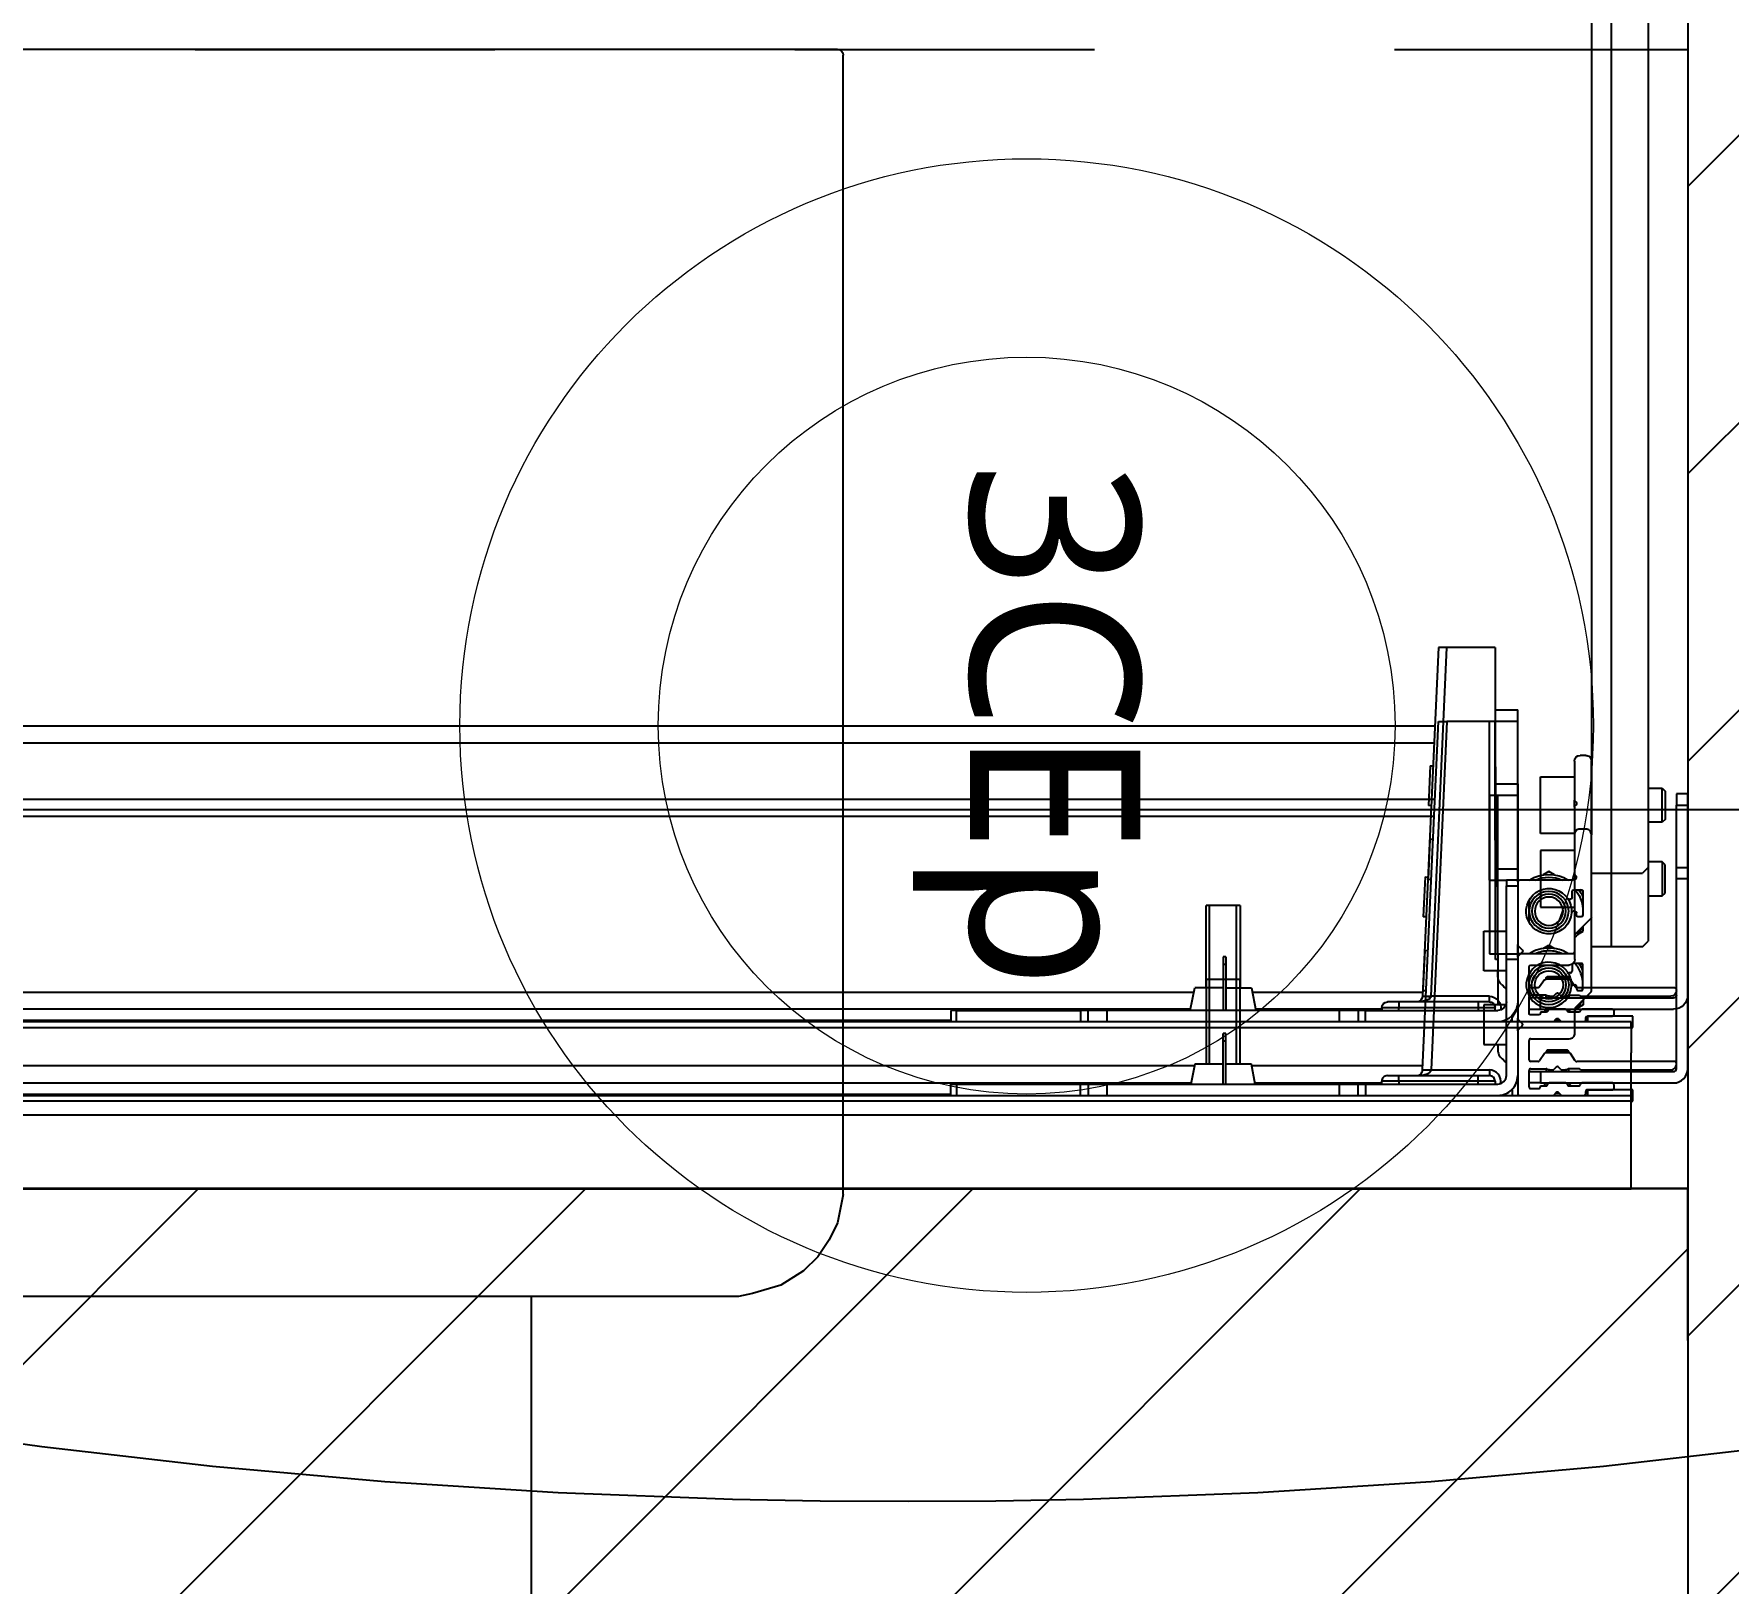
# Model space of a CAD drawing. Header units: centimetres. Extents: x -35664 to 50682, y -23001 to 23705.
# Drawn here: x 9013.61 to 9043.51, y 3815.12 to 3842.46 of the extents above; entities that cross this region are included whole.
import ezdxf

# ---------------------------------------------------------------- set-up
doc = ezdxf.new("R2010")
doc.units = ezdxf.units.CM
for name, pattern in [('ACAD_ISO02W100', [15, 12, -3]), ('Style de ligne -1', [0.41664, 0.20828, -0.20836]), ('VW-01', [0.41656, 0.20828, -0.20828])]:
    doc.linetypes.add(name, pattern=pattern)
for name, color, linetype in [('B aménagement intérieur', 252, 'Continuous'), ('B Faux plafonds', 9, 'Continuous'), ('B Faux plafonds_Hatch', 9, 'Continuous'), ('B GÈnÈral_Hatch', 252, 'Continuous'), ('B Général', 252, 'Continuous'), ('C ANNOTATIONS-prestations', 252, 'Continuous'), ('D SURFACES-shab', 252, 'Continuous'), ('MTI900_Alu', 252, 'Continuous'), ('prlm-CHAUFF', 4, 'Continuous'), ('prlm-MOD', 64, 'Continuous')]:
    doc.layers.add(name, color=color, linetype=linetype)
doc.layers.add('prlm-GAZ', color=2, linetype='Continuous', lineweight=25)
doc.layers.add('prlm-ZEROPLOT', color=254, linetype='Continuous', plot=False)
doc.layers.get('prlm-CHAUFF').off()
doc.styles.add('Trebuchet MS (bold italic)', font='trebucbi.ttf')

# ---------------------------------------------------------------- blocks, each defined once
blk = doc.blocks.new('B 90.200_wc-2')
at = {"layer": 'B Général', "linetype": 'Continuous'}
for p, q in [((-25, -20.1), (-25, 0)), ((-24.9, 0.1), (24.9, 0.1)), ((-19.5, -44.2), (-19.5, -21.9))]:
    blk.add_line(p, q, dxfattribs=at)
at = {"layer": 'B Général', "linetype": 'Continuous', "flags": 128}
blk.add_lwpolyline([(-25, -20.1), (-24.9, -20.6), (-24.75, -20.9), (-24.55, -21.2), (-24.3, -21.45), (-23.9, -21.7), (-23.4, -21.85), (-23.15, -21.9), (23.25, -21.9), (23.55, -21.85), (23.9, -21.7), (24.2, -21.5), (24.45, -21.3), (24.65, -21.05), (24.8, -20.75), (24.9, -20.5), (24.95, -20.3), (25, -20.1)], dxfattribs=at)
at = {"layer": 'B Général', "linetype": 'Continuous'}
blk.add_arc((-24.9, 0), 0.1, 90, 180, dxfattribs=at)
blk = doc.blocks.new('B 90.Groupe-2-1')
at = {"layer": 'B Général', "linetype": 'Style de ligne -1', "ltscale": 25.4, "flags": 128}
blk.add_lwpolyline([(-35.4, 7.6), (35.6, 7.6), (35.6, -32.4), (-35.4, -32.4)], close=True, dxfattribs=at)
at = {"layer": 'B Général', "xscale": -1, "rotation": 270}
blk.add_blockref('B 90.200_wc-2', (35.5, 7.5), dxfattribs=at)
blk = doc.blocks.new('B 90.WC-plan-PMR')
at = {"layer": 'B Général'}
blk.add_blockref('B 90.Groupe-2-1', (0, 0), dxfattribs=at)
blk = doc.blocks.new('B 90.Groupe-7-1')
at = {"layer": 'B Faux plafonds_Hatch', "linetype": 'Continuous'}
h = blk.add_hatch(dxfattribs=at)
h.set_pattern_fill('F_P__SOFFITE', color=256, style=0, pattern_type=2)
h.set_pattern_definition([(45, (0, 0.2205), (-3.5277778, 3.3072917), [])])
h.paths.add_polyline_path([(9042.796, 3554.889), (9042.796, 3822.084), (8892.796, 3822.084), (8892.796, 3893.389), (8822.796, 3893.389), (8822.796, 3554.889)])
at = {"layer": 'B Faux plafonds', "linetype": 'VW-01', "ltscale": 25.4, "flags": 128}
blk.add_lwpolyline([(9042.796, 3554.889), (9042.796, 3822.084), (8892.796, 3822.084), (8892.796, 3893.389), (8822.796, 3893.389), (8822.796, 3554.889)], close=True, dxfattribs=at)
at = {"layer": 'D SURFACES-shab', "lineweight": 18, "flags": 128}
blk.add_lwpolyline([(8897.796, 3822.084), (9042.796, 3822.084), (9042.796, 3689.481), (8897.796, 3689.481)], close=True, dxfattribs=at)
at = {"layer": 'B aménagement intérieur', "rotation": 90}
blk.add_blockref('B 90.WC-plan-PMR', (9010.396, 3806.584), dxfattribs=at)
blk = doc.blocks.new('B 90.Gaine 150_70')
at = {"layer": 'B Général', "linetype": 'Continuous'}
blk.add_line((18.5, 36.305), (-69, 36.305), dxfattribs=at)
at = {"layer": 'B Général', "linetype": 'Continuous', "flags": 128}
for points in [[(-70, 36.305), (19.5, 36.305), (19.5, -2.715), (-70, -2.715)], [(-70, -2.7), (-70, 36.3), (19.5, 36.3), (19.5, -2.7)]]:
    blk.add_lwpolyline(points, close=True, dxfattribs=at)
at = {"layer": 'C ANNOTATIONS-prestations'}
for p, q in [((-69, 36.305), (-69, 35.205)), ((-69, 35.205), (-69, 34.755)), ((-69.03, 34.755), (-69.03, 34.555)), ((-69, 34.755), (-69.03, 34.755)), ((-69, 34.655), (-69, 34.755)), ((-69, 34.755), (18.5, 34.755)), ((-67.4, 34.435), (-69.75, 34.435)), ((-69.03, 34.555), (-68.23, 34.555)), ((18.5, 34.655), (-69, 34.655)), ((-68.7, 34.525), (-68.7, 34.465)), ((-68.23, 34.555), (-68.67, 34.555)), ((-68.67, 34.435), (-68.135, 34.435)), ((-68.23, 34.555), (-68.23, 34.655)), ((-68.2, 34.625), (-68.2, 34.585)), ((-67.904, 34.485), (-68.076, 34.485)), ((-67.94, 34.485), (-67.901, 34.446)), ((-67.901, 34.446), (-67.868, 34.446)), ((-67.845, 34.435), (-67.56, 34.435)), ((-67.771, 34.655), (-67.721, 34.606)), ((-67.736, 34.62), (-67.664, 34.62)), ((-67.679, 34.606), (-67.629, 34.655)), ((-67.537, 34.446), (-67.499, 34.446)), ((-67.4, 34.485), (-67.501, 34.485)), ((-67.499, 34.446), (-67.46, 34.485)), ((-67.4, 34.505), (-67.4, 34.485)), ((-67.4, 34.435), (-67.2, 34.435)), ((-67.4, 34.235), (-67.4, 34.435)), ((-67.23, 34.535), (-67.37, 34.535)), ((-67.2, 34.505), (-67.2, 34.215)), ((-67, 34.625), (-67, 34.655)), ((-67, 33.517), (-67, 34.625)), ((-66.9, 34.55), (-66.9, 34.655)), ((-64.317, 34.455), (-66.65, 34.455)), ((-66.6, 34.405), (-66.6, 34.455)), ((-66.6, 34.405), (-66.3, 34.405)), ((-66.3, 34.455), (-66.3, 34.405)), ((-66.3, 34.405), (-64.9, 34.405)), ((-66.3, 34.405), (-66.3, 34.305)), ((-64.9, 34.405), (-64.9, 34.455)), ((-64.9, 34.405), (-64.6, 34.405)), ((-64.9, 34.405), (-64.9, 34.305)), ((-64.6, 34.455), (-64.6, 34.405)), ((-62.366, 34.435), (-64.6, 34.435)), ((-64.317, 34.455), (-64.317, 34.655)), ((-64.182, 34.455), (-64.317, 34.455)), ((-64.182, 34.655), (-64.182, 34.455)), ((-63.85, 34.455), (-64.182, 34.455)), ((-63.85, 34.455), (-63.85, 34.655)), ((-59.75, 34.455), (-63.85, 34.455)), ((-62.37, 34.455), (-62.3, 34.105)), ((-61.85, 34.455), (-61.85, 33.696)), ((-61.8, 34.455), (-61.8, 33.696)), ((-61.3, 34.105), (-61.23, 34.455)), ((-23.65, 34.435), (-61.234, 34.435)), ((-59.75, 34.455), (-59.75, 34.655)), ((-59.418, 34.455), (-59.75, 34.455)), ((-59.418, 34.455), (-59.418, 34.655)), ((-59.283, 34.455), (-59.418, 34.455)), ((-59.283, 34.655), (-59.283, 34.455)), ((-57.1, 34.455), (-59.283, 34.455)), ((-57.1, 34.455), (-57.1, 34.655)), ((-57, 34.455), (-57.1, 34.455)), ((-57, 34.655), (-57, 34.455)), ((-23.583, 34.635), (-57, 34.635)), ((-70, 34.185), (-70, 30.835)), ((-69.8, 34.185), (-69.8, 30.835)), ((-69.8, 34.105), (-69.8, 34.085)), ((-67.4, 34.235), (-69.75, 34.235)), ((-68.105, 34.205), (-69.7, 34.205)), ((-68.077, 34.185), (-67.903, 34.185)), ((-67.9, 34.235), (-67.9, 34.185)), ((-67.783, 34.205), (-67.875, 34.205)), ((-67.857, 34.185), (-67.857, 34.235)), ((-67.762, 34.196), (-67.721, 34.156)), ((-67.679, 34.156), (-67.638, 34.196)), ((-67.53, 34.205), (-67.617, 34.205)), ((-67.543, 34.185), (-67.543, 34.235)), ((-67.23, 34.185), (-67.502, 34.185)), ((-67.5, 34.185), (-67.5, 34.235)), ((-67.2, 34.235), (-67.4, 34.235)), ((-66.8, 34.305), (-66.8, 32.255)), ((-66.3, 34.305), (-66.5, 34.305)), ((-66.5, 34.205), (-66.5, 34.305)), ((-65.471, 34.205), (-66.5, 34.205)), ((-64.9, 34.305), (-66.3, 34.305)), ((-65.75, 28.055), (-65.471, 34.205)), ((-65.321, 34.198), (-65.6, 28.055)), ((-65.471, 34.205), (-65.47, 34.21)), ((-65.321, 34.198), (-65.471, 34.205)), ((-65.324, 34.135), (-62.306, 34.135)), ((-65.32, 34.21), (-65.321, 34.198)), ((-64.7, 34.305), (-64.9, 34.305)), ((-62.3, 34.105), (-61.85, 34.105)), ((-62.1, 34.105), (-62.1, 32.605)), ((-62.039, 34.105), (-62.039, 32.605)), ((-61.8, 34.105), (-61.3, 34.105)), ((-61.561, 34.105), (-61.561, 32.605)), ((-61.5, 32.605), (-61.5, 34.105)), ((-61.294, 34.135), (-23.75, 34.135)), ((-69.77, 34.055), (-68.041, 34.055)), ((-68.016, 34.042), (-67.929, 33.918)), ((-67.904, 33.905), (-67.496, 33.905)), ((-67.9, 33.905), (-67.9, 33.875)), ((-67.9, 33.875), (-67.5, 33.875)), ((-67.9, 33.875), (-67.88, 33.855)), ((-67.88, 33.855), (-67.52, 33.855)), ((-67.857, 33.855), (-67.857, 33.905)), ((-67.543, 33.855), (-67.543, 33.905)), ((-67.52, 33.855), (-67.5, 33.875)), ((-67.5, 33.875), (-67.5, 33.905)), ((-67.471, 33.918), (-67.384, 34.042)), ((-67.359, 34.055), (-67.23, 34.055)), ((-67.2, 34.025), (-67.2, 33.685)), ((-66.65, 33.755), (-66.65, 33.852)), ((-68.01, 33.555), (-68.01, 33.127)), ((-67.23, 33.655), (-67.91, 33.655)), ((-67.079, 33.426), (-67.009, 33.496)), ((-67, 33.517), (-67, 33.293)), ((-66.4, 33.755), (-66.8, 33.755)), ((-66.4, 33.055), (-66.4, 33.755)), ((-61.85, 33.696), (-61.8, 33.696)), ((-61.85, 33.696), (-61.85, 33.56)), ((-61.85, 33.56), (-61.8, 33.56)), ((-61.8, 33.696), (-61.8, 33.56)), ((-67.009, 33.314), (-67.079, 33.384)), ((-67, 32.185), (-67, 33.293)), ((-68.019, 33.106), (-68.291, 32.834)), ((-68.156, 33.055), (-68.056, 33.113)), ((-68.156, 32.969), (-68.156, 33.055)), ((-67.2, 32.899), (-67.2, 32.511)), ((-66.8, 33.055), (-66.4, 33.055)), ((-66.65, 32.155), (-66.65, 33.055)), ((-68.3, 32.813), (-68.3, 30.055)), ((-68.15, 32.775), (-68.15, 32.355)), ((-68.07, 32.805), (-68.12, 32.805)), ((-68.04, 32.735), (-68.04, 32.775)), ((-67.979, 32.705), (-68.01, 32.705)), ((-65.334, 32.803), (-65.384, 32.805)), ((-65.334, 32.803), (-65.366, 32.101)), ((-61.5, 32.605), (-62.1, 32.605)), ((-68.104, 32.325), (-68.15, 32.351)), ((-68.12, 32.325), (-67.99, 32.325)), ((-67.96, 32.355), (-67.96, 32.465)), ((-67.93, 32.495), (-67.907, 32.495)), ((-69.2, 32.035), (-69.3, 31.935)), ((-69.2, 32.035), (-68.65, 32.035)), ((-68.65, 32.035), (-68.3, 32.035)), ((-68.65, 1.335), (-68.65, 32.035)), ((-68, 30.867), (-68, 32.125)), ((-67.97, 32.155), (-67.03, 32.155)), ((-67.55, 32.005), (-67.65, 32.063)), ((-67.45, 32.063), (-67.55, 32.005)), ((-67, 32.255), (-66.8, 32.255)), ((-67, 32.155), (-67, 32.185)), ((-67, 30.655), (-67, 32.155)), ((-66.8, 32.155), (-67, 32.155)), ((-66.8, 32.255), (-66.8, 32.155)), ((-66.65, 32.155), (-66.8, 32.155)), ((-66.65, 32.257), (-66.61, 32.255)), ((-66.5, 32.155), (-66.65, 32.155)), ((-66.65, 32.155), (-66.65, 30.655)), ((-66.61, 32.255), (-66.601, 28.055)), ((-66.5, 29.355), (-66.5, 32.155)), ((-65.416, 32.104), (-65.366, 32.101)), ((-69.3, 1.435), (-69.3, 31.935)), ((-69.55, 31.135), (-69.6, 31.085)), ((-69.55, 30.535), (-69.55, 31.135)), ((-69.3, 31.135), (-69.55, 31.135)), ((-67.4, 31.335), (-68, 31.335)), ((-67.4, 30.335), (-67.4, 31.335)), ((-70, 30.635), (-70, 30.835)), ((-70, 30.835), (-69.8, 30.835)), ((-69.8, 30.835), (-69.8, 30.635)), ((-69.6, 31.085), (-69.6, 30.585)), ((-68.029, 30.826), (-68.009, 30.846)), ((-68, 30.743), (-68, 30.867)), ((-65.423, 30.841), (-65.473, 30.843)), ((-65.423, 30.841), (-65.455, 30.139)), ((-69.8, 30.635), (-70, 30.635)), ((-69.6, 30.585), (-69.55, 30.535)), ((-69.55, 30.535), (-69.3, 30.535)), ((-68.009, 30.764), (-68.029, 30.784)), ((-68, 30.055), (-68, 30.743)), ((-67, 29.355), (-67, 30.655)), ((-66.65, 30.655), (-67, 30.655)), ((-68, 30.335), (-67.4, 30.335)), ((-68.3, 3.285), (-68.3, 30.055)), ((-68.2, 29.955), (-68.1, 29.955)), ((-65.505, 30.142), (-65.455, 30.139)), ((-65.524, 29.735), (-23.925, 29.735)), ((-67, 29.155), (-67, 29.355)), ((-66.5, 29.355), (-67, 29.355)), ((-65.537, 29.435), (-23.925, 29.435)), ((-66.603, 29.155), (-67, 29.155)), ((-66.601, 28.055), (-65.75, 28.055)), ((-65.6, 28.055), (-65.75, 28.055))]:
    blk.add_line(p, q, dxfattribs=at)
at = {"layer": 'C ANNOTATIONS-prestations', "flags": 128}
for points in [[(-69.75, 34.435, 0.198912), (-69.927, 34.362, 0.198912), (-70, 34.185)], [(-68.67, 34.555, 0.198912), (-68.691, 34.546, 0.198912), (-68.7, 34.525)], [(-68.7, 34.465, 0.198912), (-68.691, 34.444, 0.198912), (-68.67, 34.435)], [(-68.23, 34.555, 0.198912), (-68.209, 34.564, 0.198912), (-68.2, 34.585)], [(-68.17, 34.655, 0.198912), (-68.191, 34.646, 0.198912), (-68.2, 34.625)], [(-68.135, 34.435, 0.17724), (-68.116, 34.442, 0.17724), (-68.105, 34.46)], [(-68.076, 34.485, 0.17724), (-68.095, 34.478, 0.17724), (-68.105, 34.46)], [(-67.875, 34.46, 0.17724), (-67.885, 34.478, 0.17724), (-67.904, 34.485)], [(-67.9, 34.435, 0.013224), (-67.9, 34.44, 0.013224), (-67.901, 34.446)], [(-67.875, 34.46, 0.17724), (-67.864, 34.442, 0.17724), (-67.845, 34.435)], [(-67.721, 34.606, 0.198912), (-67.7, 34.597, 0.198912), (-67.679, 34.606)], [(-67.56, 34.435, 0.17724), (-67.541, 34.442, 0.17724), (-67.53, 34.46)], [(-67.501, 34.485, 0.17724), (-67.52, 34.478, 0.17724), (-67.53, 34.46)], [(-67.499, 34.446, 0.013224), (-67.5, 34.44, 0.013224), (-67.5, 34.435)], [(-67.37, 34.535, 0.198912), (-67.391, 34.526, 0.198912), (-67.4, 34.505)], [(-67.2, 34.505, 0.198912), (-67.209, 34.526, 0.198912), (-67.23, 34.535)], [(-67, 34.625, 0.198912), (-67.009, 34.646, 0.198912), (-67.03, 34.655)], [(-66.65, 34.655, 0.198912), (-66.897, 34.552, 0.198912), (-67, 34.305)], [(-66.65, 34.455, 0.198912), (-66.756, 34.411, 0.198912), (-66.8, 34.305)], [(-66.695, 34.448, 0.227222), (-66.656, 34.28, 0.227222), (-66.5, 34.205)], [(-66.6, 34.405, 0.198912), (-66.571, 34.334, 0.198912), (-66.5, 34.305)], [(-64.7, 34.305, 0.198912), (-64.629, 34.334, 0.198912), (-64.6, 34.405)], [(-69.75, 34.235, 0.198912), (-69.785, 34.22, 0.198912), (-69.8, 34.185)], [(-69.7, 34.205, 0.198912), (-69.771, 34.176, 0.198912), (-69.8, 34.105)], [(-69.8, 34.085, 0.198912), (-69.791, 34.064, 0.198912), (-69.77, 34.055)], [(-68.105, 34.205, 0.155096), (-68.094, 34.191, 0.155096), (-68.077, 34.185)], [(-67.903, 34.185, 0.155096), (-67.886, 34.191, 0.155096), (-67.875, 34.205)], [(-67.762, 34.196, 0.098491), (-67.772, 34.203, 0.098491), (-67.783, 34.205)], [(-67.721, 34.156, 0.198912), (-67.7, 34.147, 0.198912), (-67.679, 34.156)], [(-67.617, 34.205, 0.098491), (-67.628, 34.203, 0.098491), (-67.638, 34.196)], [(-67.53, 34.205, 0.155096), (-67.519, 34.191, 0.155096), (-67.502, 34.185)], [(-67.23, 34.185, 0.198912), (-67.209, 34.194, 0.198912), (-67.2, 34.215)], [(-66.8, 34.087, 0.028434), (-66.763, 34.044, 0.028434), (-66.722, 34.005)], [(-65.22, 34.305, 0.193016), (-65.289, 34.277, 0.193016), (-65.32, 34.21)], [(-68.016, 34.042, 0.120588), (-68.027, 34.052, 0.120588), (-68.041, 34.055)], [(-67.929, 33.918, 0.120588), (-67.918, 33.908, 0.120588), (-67.904, 33.905)], [(-67.496, 33.905, 0.120588), (-67.482, 33.908, 0.120588), (-67.471, 33.918)], [(-67.359, 34.055, 0.120588), (-67.373, 34.052, 0.120588), (-67.384, 34.042)], [(-67.2, 34.025, 0.198912), (-67.209, 34.046, 0.198912), (-67.23, 34.055)], [(-66.65, 33.852, 0.109774), (-66.669, 33.936, 0.109774), (-66.722, 34.005)], [(-67.91, 33.655, 0.198912), (-67.981, 33.626, 0.198912), (-68.01, 33.555)], [(-67.23, 33.655, 0.198912), (-67.209, 33.664, 0.198912), (-67.2, 33.685)], [(-67.009, 33.496, 0.098491), (-67.002, 33.506, 0.098491), (-67, 33.517)], [(-67.079, 33.426, 0.198912), (-67.088, 33.405, 0.198912), (-67.079, 33.384)], [(-67, 33.293, 0.098491), (-67.002, 33.304, 0.098491), (-67.009, 33.314)], [(-68.01, 33.164, 0.041018), (-68.079, 33.083, 0.041018), (-68.133, 32.992)], [(-68.019, 33.106, 0.098491), (-68.012, 33.116, 0.098491), (-68.01, 33.127)], [(-67.882, 32.482, 0.366532), (-67.384, 32.341, 0.366532), (-67.164, 32.808, 0.366532), (-67.588, 33.103, 0.366532), (-67.949, 32.733)], [(-68.291, 32.834, 0.098491), (-68.298, 32.824, 0.098491), (-68.3, 32.813)], [(-68.12, 32.805, 0.198912), (-68.141, 32.796, 0.198912), (-68.15, 32.775)], [(-68.143, 32.794, 0.018566), (-68.148, 32.75, 0.018566), (-68.15, 32.705)], [(-68.15, 32.705, 0.085942), (-68.115, 32.503, 0.085942), (-68.014, 32.325)], [(-68.04, 32.775, 0.198912), (-68.049, 32.796, 0.198912), (-68.07, 32.805)], [(-68.04, 32.735, 0.198912), (-68.031, 32.714, 0.198912), (-68.01, 32.705)], [(-67.979, 32.705, 0.189855), (-67.958, 32.713, 0.189855), (-67.949, 32.733)], [(-67.949, 32.733, 0.008728), (-67.95, 32.719, 0.008728), (-67.95, 32.705)], [(-67.95, 32.705, 0.074153), (-67.933, 32.588, 0.074153), (-67.882, 32.482)], [(-68.15, 32.455, 0.02871), (-68.117, 32.388, 0.02871), (-68.077, 32.325)], [(-68.15, 32.355, 0.198912), (-68.141, 32.334, 0.198912), (-68.12, 32.325)], [(-67.99, 32.325, 0.198912), (-67.969, 32.334, 0.198912), (-67.96, 32.355)], [(-67.93, 32.495, 0.198912), (-67.951, 32.486, 0.198912), (-67.96, 32.465)], [(-67.882, 32.482, 0.122946), (-67.893, 32.491, 0.122946), (-67.907, 32.495)], [(-67.97, 32.155, 0.198912), (-67.991, 32.146, 0.198912), (-68, 32.125)], [(-67.896, 32.155, 0.14145), (-67.55, 32.055, 0.14145), (-67.204, 32.155)], [(-67.79, 32.155, 0.103148), (-67.55, 32.105, 0.103148), (-67.31, 32.155)], [(-67.03, 32.155, 0.198912), (-67.009, 32.164, 0.198912), (-67, 32.185)], [(-68.029, 30.826, 0.198912), (-68.038, 30.805, 0.198912), (-68.029, 30.784)], [(-68.009, 30.846, 0.098491), (-68.002, 30.856, 0.098491), (-68, 30.867)], [(-68, 30.743, 0.098491), (-68.002, 30.754, 0.098491), (-68.009, 30.764)], [(-68.3, 30.055, 0.198912), (-68.271, 29.984, 0.198912), (-68.2, 29.955)], [(-68.1, 29.955, 0.198912), (-68.029, 29.984, 0.198912), (-68, 30.055)]]:
    blk.add_lwpolyline(points, format="xyb", dxfattribs=at)
at = {"layer": 'C ANNOTATIONS-prestations'}
for radius in [0.35, 0.3, 0.25]:
    blk.add_circle((-67.55, 32.705), radius, dxfattribs=at)
for points, knots in [([(-65.22, 34.305), (-65.254, 34.305), (-65.318, 34.298), (-65.367, 34.286), (-65.396, 34.276), (-65.421, 34.265), (-65.441, 34.252), (-65.453, 34.242), (-65.462, 34.232), (-65.469, 34.218), (-65.47, 34.211), (-65.47, 34.21), (-65.47, 34.21)], [0, 0, 0, 1, 2, 3, 4, 5, 6, 7, 8, 9, 9, 10, 10, 10]), ([(-65.47, 34.21), (-65.431, 34.208), (-65.38, 34.207), (-65.352, 34.207), (-65.333, 34.207), (-65.324, 34.208), (-65.322, 34.209), (-65.321, 34.209), (-65.32, 34.209), (-65.32, 34.209), (-65.32, 34.21)], [0, 0, 0, 1, 2, 3, 4, 5, 6, 7, 7, 8, 8, 8])]:
    blk.add_open_spline(points, degree=2, knots=knots, dxfattribs=at)
blk = doc.blocks.new('xi.dchrob')
at = {"layer": 'prlm-ZEROPLOT', "color": 253, "linetype": 'ACAD_ISO02W100', "ltscale": 5}
for radius in [180, 120]:
    blk.add_circle((13.375, 0), radius, dxfattribs=at)
blk = doc.blocks.new('xi.3cep130-200')
at = {"layer": 'B Général', "lineweight": 18}
for radius in [10, 6.5]:
    blk.add_circle((0, 0), radius, dxfattribs=at)
at = {"layer": 'B Général', "insert": (0, 0), "char_height": 3.0021, "width": 9.78152, "attachment_point": 5, "line_spacing_factor": 1.003317, "style": 'Trebuchet MS (bold italic)'}
blk.add_mtext('3CEp', dxfattribs=at)
blk = doc.blocks.new('B 70.MTI900_Alu_390')
at = {"layer": 'MTI900_Alu', "color": 1, "linetype": 'Continuous'}
for p, q in [((-4.405, -0.415), (-4.405, -3.465)), ((-4.34, -0.405), (-4.34, -3.475)), ((-4.305, -0.6), (-4.305, -3.277)), ((-4.1351, -3.077), (-4.136, -3.497)), ((-4.1351, -3.077), (-4.05, -3.077)), ((-4.0221, -3.692), (-4.05, -3.077)), ((-4.05, -3.077), (-4.035, -3.077)), ((-4.035, -3.077), (-4.0071, -3.6913)), ((-4.175, -3.207), (-4.175, -3.187)), ((-4.1353, -3.187), (-4.175, -3.187)), ((-4.175, -3.337), (-4.175, -3.207)), ((-4.125, -3.207), (-4.175, -3.207)), ((-4.125, -3.487), (-4.125, -3.207)), ((-0.2775, -3.215), (-4.0287, -3.215)), ((-0.2775, -3.245), (-4.0274, -3.245)), ((-4.305, -3.5528), (-4.305, -3.277)), ((-4.295, -3.267), (-4.285, -3.267)), ((-4.275, -3.277), (-4.275, -3.3458)), ((-4.0205, -3.2854), (-4.0255, -3.2857)), ((-4.0205, -3.2854), (-4.0173, -3.3556)), ((-4.215, -3.305), (-4.275, -3.305)), ((-4.215, -3.405), (-4.215, -3.305)), ((-4.475, -3.355), (-4.475, -3.335)), ((-4.475, -3.335), (-4.455, -3.335)), ((-4.455, -3.335), (-4.455, -3.355)), ((-4.43, -3.325), (-4.435, -3.33)), ((-4.435, -3.33), (-4.435, -3.38)), ((-4.43, -3.385), (-4.43, -3.325)), ((-4.405, -3.325), (-4.43, -3.325)), ((-4.2759, -3.3479), (-4.2779, -3.3499)), ((-4.275, -3.3582), (-4.275, -3.3458)), ((-4.175, -3.487), (-4.175, -3.337)), ((-4.14, -3.337), (-4.175, -3.337)), ((-4.14, -3.487), (-4.14, -3.337)), ((-4.475, -3.69), (-4.475, -3.355)), ((-4.455, -3.355), (-4.475, -3.355)), ((-4.455, -3.69), (-4.455, -3.355)), ((-4.2779, -3.3541), (-4.2759, -3.3561)), ((-4.275, -3.3582), (-4.275, -3.484)), ((-4.0223, -3.3558), (-4.0173, -3.3556)), ((-4.435, -3.38), (-4.43, -3.385)), ((-4.43, -3.385), (-4.405, -3.385)), ((-4.275, -3.405), (-4.215, -3.405)), ((-4.405, -3.465), (-4.395, -3.475)), ((-4.34, -3.475), (-4.395, -3.475)), ((-4.305, -3.475), (-4.34, -3.475)), ((-4.272, -3.487), (-4.178, -3.487)), ((-4.24, -3.4778), (-4.23, -3.472)), ((-4.23, -3.472), (-4.22, -3.4778)), ((-4.175, -3.49), (-4.175, -3.487)), ((-4.175, -3.487), (-4.155, -3.487)), ((-4.175, -3.49), (-4.175, -3.6008)), ((-4.155, -3.497), (-4.175, -3.497)), ((-4.14, -3.487), (-4.155, -3.487)), ((-4.155, -3.487), (-4.155, -3.497)), ((-4.155, -3.702), (-4.155, -3.497)), ((-4.125, -3.487), (-4.14, -3.487)), ((-4.14, -3.577), (-4.14, -3.487)), ((-4.136, -3.497), (-4.14, -3.4972)), ((-4.0116, -3.4816), (-4.0166, -3.4819)), ((-4.0116, -3.4816), (-4.0084, -3.5518)), ((-4.29, -3.5066), (-4.2854, -3.504)), ((-4.29, -3.507), (-4.29, -3.549)), ((-4.274, -3.504), (-4.287, -3.504)), ((-4.271, -3.518), (-4.271, -3.507)), ((-4.2657, -3.521), (-4.268, -3.521)), ((-4.195, -3.5614), (-4.195, -3.5226)), ((-4.2769, -3.5821), (-4.3041, -3.5549)), ((-4.287, -3.552), (-4.282, -3.552)), ((-4.279, -3.549), (-4.279, -3.545)), ((-4.276, -3.542), (-4.2729, -3.542)), ((-4.0134, -3.552), (-4.0084, -3.5518)), ((-3.685, -3.532), (-3.625, -3.532)), ((-3.685, -3.532), (-3.685, -3.677)), ((-3.6789, -3.677), (-3.6789, -3.532)), ((-3.6311, -3.677), (-3.6311, -3.532)), ((-3.625, -3.677), (-3.625, -3.532)), ((-4.2906, -3.577), (-4.2906, -3.5684)), ((-4.2806, -3.5828), (-4.2906, -3.577)), ((-4.276, -3.627), (-4.276, -3.5842)), ((-4.115, -3.577), (-4.155, -3.577)), ((-4.115, -3.647), (-4.115, -3.577)), ((-4.1759, -3.6029), (-4.1829, -3.6099)), ((-4.1829, -3.6141), (-4.1759, -3.6211)), ((-4.175, -3.6232), (-4.175, -3.6008)), ((-4.198, -3.637), (-4.266, -3.637)), ((-4.195, -3.674), (-4.195, -3.64)), ((-4.175, -3.6232), (-4.175, -3.734)), ((-4.155, -3.647), (-4.115, -3.647)), ((-4.14, -3.6567), (-4.14, -3.647)), ((-3.66, -3.6225), (-3.655, -3.6225)), ((-3.66, -3.6225), (-3.66, -3.6361)), ((-3.66, -3.6361), (-3.655, -3.6361)), ((-3.66, -3.6361), (-3.66, -3.717)), ((-3.655, -3.6225), (-3.655, -3.6361)), ((-3.655, -3.6361), (-3.655, -3.717)), ((-4.2766, -3.6757), (-4.2679, -3.6633)), ((-4.2654, -3.662), (-4.2246, -3.662)), ((-4.263, -3.657), (-4.265, -3.659)), ((-4.225, -3.659), (-4.265, -3.659)), ((-4.265, -3.659), (-4.265, -3.662)), ((-4.227, -3.657), (-4.263, -3.657)), ((-4.2607, -3.657), (-4.2607, -3.662)), ((-4.2293, -3.657), (-4.2293, -3.662)), ((-4.225, -3.659), (-4.227, -3.657)), ((-4.225, -3.662), (-4.225, -3.659)), ((-4.2221, -3.6633), (-4.2134, -3.6757)), ((-4.455, -3.682), (-4.455, -3.68)), ((-4.452, -3.677), (-4.2791, -3.677)), ((-4.215, -3.695), (-4.45, -3.695)), ((-4.2855, -3.692), (-4.445, -3.692)), ((-4.2653, -3.69), (-4.2827, -3.69)), ((-4.265, -3.69), (-4.265, -3.695)), ((-4.2521, -3.692), (-4.2625, -3.692)), ((-4.2607, -3.69), (-4.2607, -3.695)), ((-4.2471, -3.6871), (-4.2521, -3.692)), ((-4.2379, -3.692), (-4.2429, -3.6871)), ((-4.228, -3.692), (-4.2379, -3.692)), ((-4.2293, -3.69), (-4.2293, -3.695)), ((-4.2252, -3.69), (-4.198, -3.69)), ((-4.225, -3.695), (-4.225, -3.69)), ((-4.215, -3.715), (-4.215, -3.695)), ((-4.215, -3.695), (-4.195, -3.695)), ((-4.2109, -3.677), (-4.198, -3.677)), ((-4.195, -3.722), (-4.195, -3.693)), ((-4.125, -3.692), (-4.0221, -3.692)), ((-4.125, -3.702), (-4.125, -3.692)), ((-4.125, -3.702), (-4.105, -3.702)), ((-4.105, -3.702), (-3.965, -3.702)), ((-4.105, -3.702), (-4.105, -3.712)), ((-4.0071, -3.6913), (-4.0221, -3.692)), ((-4.022, -3.6925), (-4.0221, -3.692)), ((-3.7066, -3.685), (-4.0074, -3.685)), ((-4.0071, -3.6913), (-4.007, -3.6925)), ((-3.965, -3.702), (-3.945, -3.702)), ((-3.965, -3.702), (-3.965, -3.712)), ((-3.705, -3.677), (-3.713, -3.717)), ((-3.66, -3.677), (-3.705, -3.677)), ((-3.655, -3.677), (-3.605, -3.677)), ((-3.597, -3.717), (-3.605, -3.677)), ((-0.26, -3.685), (-3.6034, -3.685)), ((-4.215, -3.715), (-4.45, -3.715)), ((-4.378, -3.747), (-4.378, -3.727)), ((-4.378, -3.727), (-4.298, -3.727)), ((-4.345, -3.724), (-4.345, -3.718)), ((-4.342, -3.715), (-4.2885, -3.715)), ((-4.298, -3.727), (-4.342, -3.727)), ((-4.298, -3.727), (-4.298, -3.737)), ((-4.295, -3.734), (-4.295, -3.73)), ((-4.2826, -3.72), (-4.2654, -3.72)), ((-4.2651, -3.7161), (-4.269, -3.72)), ((-4.2618, -3.7161), (-4.2651, -3.7161)), ((-4.2595, -3.715), (-4.231, -3.715)), ((-4.2471, -3.7321), (-4.2521, -3.737)), ((-4.2414, -3.7335), (-4.2486, -3.7335)), ((-4.2379, -3.737), (-4.2429, -3.7321)), ((-4.2249, -3.7161), (-4.2287, -3.7161)), ((-4.2251, -3.72), (-4.215, -3.72)), ((-4.221, -3.72), (-4.2249, -3.7161)), ((-4.195, -3.715), (-4.215, -3.715)), ((-4.215, -3.72), (-4.215, -3.722)), ((-4.212, -3.725), (-4.198, -3.725)), ((-4.175, -3.737), (-4.175, -3.734)), ((-4.165, -3.737), (-4.165, -3.7265)), ((-3.9067, -3.717), (-4.14, -3.717)), ((-4.135, -3.717), (-4.135, -3.712)), ((-4.105, -3.712), (-4.135, -3.712)), ((-4.105, -3.712), (-4.105, -3.717)), ((-3.965, -3.712), (-4.105, -3.712)), ((-3.965, -3.717), (-3.965, -3.712)), ((-3.935, -3.712), (-3.965, -3.712)), ((-3.935, -3.712), (-3.935, -3.717)), ((-3.935, -3.715), (-3.7126, -3.715)), ((-3.9067, -3.737), (-3.9067, -3.717)), ((-3.9067, -3.717), (-3.8932, -3.717)), ((-3.8932, -3.717), (-3.86, -3.717)), ((-3.8932, -3.717), (-3.8932, -3.737)), ((-3.86, -3.717), (-3.45, -3.717)), ((-3.86, -3.717), (-3.86, -3.737)), ((-3.5974, -3.715), (-0.25, -3.715)), ((-3.45, -3.717), (-3.45, -3.737)), ((-3.45, -3.717), (-3.4168, -3.717)), ((-3.4168, -3.737), (-3.4168, -3.717)), ((-3.4168, -3.717), (-3.4033, -3.717)), ((-3.185, -3.717), (-3.4033, -3.717)), ((-3.4033, -3.717), (-3.4033, -3.737)), ((-3.185, -3.717), (-3.175, -3.717)), ((-3.185, -3.737), (-3.185, -3.717)), ((-3.175, -3.717), (-3.175, -3.737)), ((-3.175, -3.735), (-0.2433, -3.735)), ((-4.375, -3.747), (-4.378, -3.747)), ((-4.375, -3.737), (4.375, -3.737)), ((-4.375, -3.747), (-4.375, -3.737)), ((4.375, -3.747), (-4.375, -3.747)), ((-4.375, -3.747), (-4.375, -3.792)), ((-4.375, -3.902), (-4.375, -3.792)), ((-4.375, -3.902), (4.375, -3.902))]:
    blk.add_line(p, q, dxfattribs=at)
for radius in [0.035, 0.03, 0.025]:
    blk.add_circle((-4.23, -3.542), radius, dxfattribs=at)
for centre, radius, start, end in [((-4.295, -3.277), 0.01, 90, 180), ((-4.285, -3.277), 0.01, 0, 90), ((-4.278, -3.3458), 0.003, 315, 0), ((-4.2758, -3.352), 0.003, 135, 225), ((-4.278, -3.3582), 0.003, 0, 45), ((-4.272, -3.484), 0.003, 180, 270), ((-4.23, -3.542), 0.065, 57.7958, 122.2042), ((-4.23, -3.542), 0.06, 66.4435, 113.5565), ((-4.178, -3.49), 0.003, 0, 90), ((-4.287, -3.507), 0.003, 90, 180), ((-4.23, -3.542), 0.06, 140.7035, 188.509), ((-4.23, -3.542), 0.065, 144.2242, 157.3801), ((-4.274, -3.507), 0.003, 0, 90), ((-4.268, -3.518), 0.003, 180, 270), ((-4.23, -3.542), 0.04, 146.0728, 184.0006), ((-4.23, -3.542), 0.04, 184.0006, 146.0728), ((-4.2657, -3.518), 0.003, 270, 326.0728), ((-4.302, -3.5528), 0.003, 180, 225), ((-4.287, -3.549), 0.003, 180, 270), ((-4.282, -3.549), 0.003, 270, 0), ((-4.276, -3.545), 0.003, 90, 180), ((-4.2729, -3.545), 0.003, 4.0006, 90), ((-4.23, -3.542), 0.065, 206.162, 224.9525), ((-4.279, -3.5842), 0.003, 0, 45), ((-4.1808, -3.612), 0.003, 135, 225), ((-4.178, -3.6008), 0.003, 315, 0), ((-4.266, -3.627), 0.01, 180, 270), ((-4.198, -3.64), 0.003, 0, 90), ((-4.178, -3.6232), 0.003, 0, 45), ((-4.2791, -3.674), 0.003, 270, 325.008), ((-4.2654, -3.665), 0.003, 90, 145.008), ((-4.2246, -3.665), 0.003, 34.992, 90), ((-4.2109, -3.674), 0.003, 214.992, 270), ((-4.198, -3.674), 0.003, 270, 0), ((-4.1151, -3.7104), 0.05, 129.8841, 142.9139), ((-4.16, -3.6567), 0.02, 309.8841, 0), ((-4.45, -3.69), 0.025, 180, 270), ((-4.452, -3.68), 0.003, 90, 180), ((-4.445, -3.682), 0.01, 180, 270), ((-4.45, -3.69), 0.005, 180, 270), ((-4.2827, -3.693), 0.003, 90, 160.5288), ((-4.2653, -3.693), 0.003, 19.4712, 90), ((-4.245, -3.6892), 0.003, 45, 135), ((-4.2252, -3.693), 0.003, 90, 160.5288), ((-4.198, -3.693), 0.003, 0, 90), ((-4.14, -3.702), 0.035, 180, 270), ((-4.14, -3.702), 0.015, 180, 270), ((-4.125, -3.712), 0.02, 90, 192.412), ((-4.125, -3.712), 0.01, 90, 180), ((-3.997, -3.692), 0.01, 182.6026, 270), ((-3.945, -3.712), 0.01, 0, 90), ((-4.342, -3.718), 0.003, 90, 180), ((-4.342, -3.724), 0.003, 180, 270), ((-4.298, -3.73), 0.003, 0, 90), ((-4.292, -3.734), 0.003, 180, 270), ((-4.2885, -3.718), 0.003, 9.5941, 90), ((-4.2826, -3.717), 0.003, 189.5941, 270), ((-4.2654, -3.717), 0.003, 270, 350.4059), ((-4.275, -3.715), 0.01, 353.9388, 0), ((-4.2595, -3.718), 0.003, 90, 170.4059), ((-4.245, -3.7342), 0.003, 45, 135), ((-4.231, -3.718), 0.003, 9.5941, 90), ((-4.2251, -3.717), 0.003, 189.5941, 270), ((-4.215, -3.715), 0.01, 180, 186.0612), ((-4.212, -3.722), 0.003, 180, 270), ((-4.198, -3.722), 0.003, 270, 0), ((-4.178, -3.734), 0.003, 270, 0)]:
    blk.add_arc(centre, radius, start, end, dxfattribs=at)
for centre, major_axis, ratio, start_param, end_param in [((-4.022, -3.6931), (0.015, 0.0007), 0.045361, 0, 1.568734), ((-3.997, -3.692), (0.025, 0), 0.4, 3.187016, 4.712389)]:
    blk.add_ellipse(centre, major_axis=major_axis, ratio=ratio, start_param=start_param, end_param=end_param, dxfattribs=at)

msp = doc.modelspace()

# ---------------------------------------------------------------- hatches: boundary and pattern name
at = {"layer": 'B GÈnÈral_Hatch', "linetype": 'Continuous'}
h = msp.add_hatch(dxfattribs=at)
h.set_pattern_fill('50_BETON', color=256, style=0, pattern_type=2)
h.set_pattern_definition([(45, (0, 0), (2.4253472, -2.6458333), [])])
h.paths.add_polyline_path([(9060.796, 4147.499), (9042.796, 4147.499), (9042.796, 3659.089), (9060.796, 3659.089)])

# ---------------------------------------------------------------- linework, layer by layer
at = {"layer": 'B Général', "linetype": 'Continuous', "lineweight": 18}
msp.add_line((9042.796, 4064.48), (9042.796, 3659.089), dxfattribs=at)
at = {"layer": 'B Général', "linetype": 'Continuous'}
msp.add_line((9042.796, 4064.48), (9042.796, 3659.089), dxfattribs=at)
at = {"layer": 'prlm-GAZ'}
msp.add_lwpolyline([(9382.543, 4085.875), (9308.124, 4218.509), (9092.466, 4218.509), (9092.466, 3828.767), (9008.986, 3828.767)], dxfattribs=at)

# ---------------------------------------------------------------- block references
at = {"layer": 'B aménagement intérieur'}
msp.add_blockref('B 90.Groupe-7-1', (0, 0), dxfattribs=at)
at = {"layer": 'B aménagement intérieur', "rotation": 180}
msp.add_blockref('B 90.Gaine 150_70', (8972.796, 3858.384), dxfattribs=at)
at = {"layer": 'prlm-CHAUFF', "xscale": -9.999999999999975, "yscale": 9.999999999999975, "zscale": 9.999999999999975, "rotation": 0.0001153397708542059}
msp.add_blockref('B 70.MTI900_Alu_390', (8998.046, 3862.399), dxfattribs=at)
at = {"layer": 'prlm-CHAUFF', "rotation": 270}
msp.add_blockref('xi.3cep130-200', (9031.131, 3830.254), dxfattribs=at)
at = {"layer": 'prlm-MOD', "rotation": 180}
msp.add_blockref('xi.dchrob', (9042.413, 3936.563), dxfattribs=at)
msp.add_blockref('xi.dchrob', (9042.413, 3936.563), dxfattribs=at)
msp.add_blockref('xi.dchrob', (9042.413, 3936.563), dxfattribs=at)

doc.saveas('drawing.dxf')
